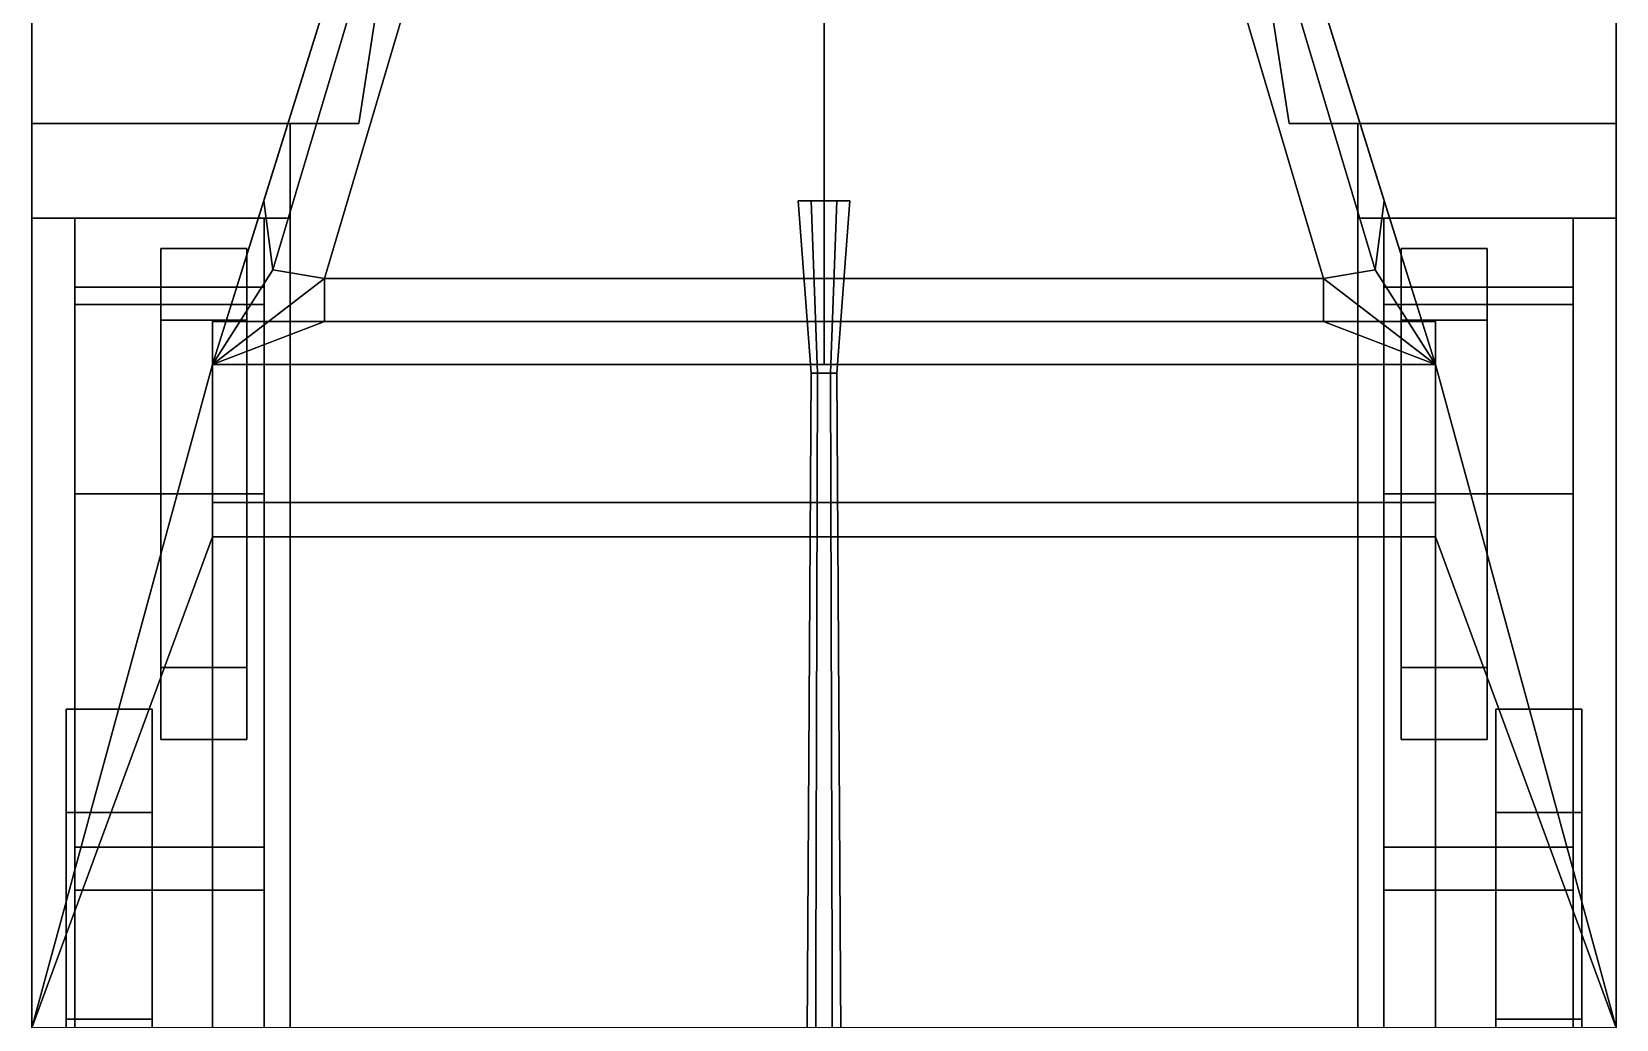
# Model space of a CAD drawing. Header units: millimetres. Extents: x -1.01 to 3, y -2.83 to 5.48.
# Drawn here: x -0.92 to 0.92, y 0.05 to 1.197 of the extents above; entities that cross this region are included whole.
import ezdxf

# ---------------------------------------------------------------- set-up
doc = ezdxf.new("R2010")
doc.units = ezdxf.units.MM
for name, color, linetype in [('gun', 1, 'Continuous'), ('tracks', 6, 'Continuous'), ('wheels', 2, 'Continuous')]:
    doc.layers.add(name, color=color, linetype=linetype)

msp = doc.modelspace()

# ---------------------------------------------------------------- linework, layer by layer
for points in [[(-0.31, 2.09, 0.79), (-0.31, 2.09, 0.27), (-0.71, 0.81, 0.27), (-0.71, 0.81, 0.79)], [(-0.71, 0.81, 0.27), (-0.31, 2.09, 0.27), (0.31, 2.09, 0.27), (0.71, 0.81, 0.27)], [(-0.29, 2.09, 0.97), (-0.31, 2.09, 0.79), (-0.6506, 1, 0.79), (-0.64, 0.92, 1.04)], [(-0.23, 2.09, 1), (-0.29, 2.09, 0.97), (-0.64, 0.92, 1.04), (-0.58, 0.91, 1.08)], [(0, 0.91, 1.09), (0, 2.09, 1.01), (-0.23, 2.09, 1), (-0.58, 0.91, 1.08)], [(0.58, 0.91, 1.08), (0.23, 2.09, 1), (0, 2.09, 1.01), (0, 0.91, 1.09)], [(0.64, 0.92, 1.04), (0.29, 2.09, 0.97), (0.23, 2.09, 1), (0.58, 0.91, 1.08)], [(0.6506, 1, 0.79), (0.31, 2.09, 0.79), (0.29, 2.09, 0.97), (0.64, 0.92, 1.04)], [(0.71, 0.81, 0.27), (0.31, 2.09, 0.27), (0.31, 2.09, 0.79), (0.71, 0.81, 0.79)], [(-0.92, 1.35, 0.43), (-0.92, 1.35, 0.38), (-0.92, 1.08, 0.38), (-0.92, 1.08, 0.43)], [(-0.92, 1.08, 0.43), (-0.92, 1.08, 0.38), (-0.92, 1.35, 0.38), (-0.92, 1.35, 0.43)], [(0.92, 1.08, 0.43), (0.92, 1.08, 0.38), (0.92, 1.35, 0.38), (0.92, 1.35, 0.43)], [(0.92, 1.35, 0.43), (0.92, 1.35, 0.38), (0.92, 1.08, 0.38), (0.92, 1.08, 0.43)], [(-0.52, 1.22, 0.43), (-0.92, 1.22, 0.43), (-0.92, 1.09, 0.43), (-0.54, 1.09, 0.43)], [(-0.54, 1.09, 0.43), (-0.92, 1.09, 0.43), (-0.92, 1.22, 0.43), (-0.52, 1.22, 0.43)], [(0.52, 1.22, 0.43), (0.92, 1.22, 0.43), (0.92, 1.09, 0.43), (0.54, 1.09, 0.43)], [(0.54, 1.09, 0.43), (0.92, 1.09, 0.43), (0.92, 1.22, 0.43), (0.52, 1.22, 0.43)], [(-0.62, 0.98, 0.79), (-0.92, 0.98, 0.79), (-0.92, 1.09, 0.43), (-0.62, 1.09, 0.43)], [(-0.62, 1.09, 0.43), (-0.92, 1.09, 0.43), (-0.92, 0.98, 0.79), (-0.62, 0.98, 0.79)], [(-0.92, 0.92, 0.72), (-0.92, 1, 0.43), (-0.92, 1.09, 0.43), (-0.92, 0.98, 0.79)], [(-0.92, 0.98, 0.79), (-0.92, 1.09, 0.43), (-0.92, 1, 0.43), (-0.92, 0.92, 0.72)], [(0.62, 0.98, 0.79), (0.92, 0.98, 0.79), (0.92, 1.09, 0.43), (0.62, 1.09, 0.43)], [(0.62, 1.09, 0.43), (0.92, 1.09, 0.43), (0.92, 0.98, 0.79), (0.62, 0.98, 0.79)], [(0.92, 0.98, 0.79), (0.92, 1.09, 0.43), (0.92, 1, 0.43), (0.92, 0.92, 0.72)], [(0.92, 0.92, 0.72), (0.92, 1, 0.43), (0.92, 1.09, 0.43), (0.92, 0.98, 0.79)], [(-0.64, 0.92, 1.04), (-0.6506, 1, 0.79), (-0.71, 0.81, 0.79), (-0.71, 0.81, 1.04)], [(0.71, 0.81, 0.79), (0.6506, 1, 0.79), (0.64, 0.92, 1.04), (0.71, 0.81, 1.04)], [(-0.62, -0.1, 0.79), (-0.92, -0.1, 0.79), (-0.92, 0.98, 0.79), (-0.62, 0.98, 0.79)], [(-0.62, 0.98, 0.79), (-0.92, 0.98, 0.79), (-0.92, -0.1, 0.79), (-0.62, -0.1, 0.79)], [(-0.92, 0.98, 0.79), (-0.92, 0.92, 0.72), (-0.92, -0.1, 0.72), (-0.92, -0.1, 0.79)], [(-0.92, -0.1, 0.79), (-0.92, -0.1, 0.72), (-0.92, 0.92, 0.72), (-0.92, 0.98, 0.79)], [(0.62, 0.98, 0.79), (0.92, 0.98, 0.79), (0.92, -0.1, 0.79), (0.62, -0.1, 0.79)], [(0.62, -0.1, 0.79), (0.92, -0.1, 0.79), (0.92, 0.98, 0.79), (0.62, 0.98, 0.79)], [(0.92, -0.1, 0.79), (0.92, -0.1, 0.72), (0.92, 0.92, 0.72), (0.92, 0.98, 0.79)], [(0.92, 0.98, 0.79), (0.92, 0.92, 0.72), (0.92, -0.1, 0.72), (0.92, -0.1, 0.79)], [(-0.58, 0.91, 1.08), (-0.64, 0.92, 1.04), (-0.71, 0.81, 1.04), (-0.71, 0.81, 1.08)], [(-0.58, 0.86, 1.18), (-0.58, 0.91, 1.08), (-0.71, 0.81, 1.08), (-0.71, 0.81, 1.18)], [(0, 0.86, 1.18), (0, 0.91, 1.09), (-0.58, 0.91, 1.08), (-0.58, 0.86, 1.18)], [(0.58, 0.86, 1.18), (0.58, 0.91, 1.08), (0, 0.91, 1.09), (0, 0.86, 1.18)], [(0.71, 0.81, 1.04), (0.64, 0.92, 1.04), (0.58, 0.91, 1.08), (0.71, 0.81, 1.08)], [(0.71, 0.81, 1.08), (0.58, 0.91, 1.08), (0.58, 0.86, 1.18), (0.71, 0.81, 1.18)], [(0, 0.81, 1.18), (0, 0.86, 1.18), (-0.58, 0.86, 1.18), (-0.71, 0.81, 1.18)], [(-0.71, 0.65, 1.52), (-0.71, 0.86, 1.18), (-0.71, 0.81, 1.18), (-0.71, 0.61, 1.52)], [(0.71, 0.65, 1.52), (0.71, 0.86, 1.18), (-0.71, 0.86, 1.18), (-0.71, 0.65, 1.52)], [(-0.71, 0.81, 1.18), (-0.71, 0.86, 1.18), (0.71, 0.86, 1.18), (0.71, 0.81, 1.18)], [(0.71, 0.81, 1.18), (0.58, 0.86, 1.18), (0, 0.86, 1.18), (0, 0.81, 1.18)], [(0.71, 0.81, 1.18), (0.71, 0.86, 1.18), (0.71, 0.65, 1.52), (0.71, 0.61, 1.52)], [(-0.71, 0.81, 1.18), (-0.71, 0.81, 0.79), (-0.92, 0.04, 0.79), (-0.92, 0.04, 1.18)], [(-0.92, 0.04, 0.79), (-0.71, 0.81, 0.79), (0.71, 0.81, 0.79), (0.92, 0.04, 0.79)], [(-0.71, 0.61, 1.52), (-0.71, 0.81, 1.18), (-0.92, 0.04, 1.18), (-0.92, 0.04, 1.52)], [(-0.71, 0.81, 0.79), (-0.71, 0.81, 0.27), (-0.71, -1.88, 0.27), (-0.71, -1.88, 0.79)], [(-0.71, -1.88, 0.27), (-0.71, 0.81, 0.27), (0.71, 0.81, 0.27), (0.71, -1.88, 0.27)], [(0.71, -1.88, 0.27), (0.71, 0.81, 0.27), (0.71, 0.81, 0.79), (0.71, -1.88, 0.79)], [(0.92, 0.04, 0.79), (0.71, 0.81, 0.79), (0.71, 0.81, 1.18), (0.92, 0.04, 1.18)], [(0.92, 0.04, 1.18), (0.71, 0.81, 1.18), (0.71, 0.61, 1.52), (0.92, 0.04, 1.52)], [(0.71, 0.61, 1.52), (0.71, 0.65, 1.52), (-0.71, 0.65, 1.52), (-0.71, 0.61, 1.52)], [(0.92, 0.04, 1.52), (0.71, 0.61, 1.52), (-0.71, 0.61, 1.52), (-0.92, 0.04, 1.52)]]:
    msp.add_3dface(points)
at = {"layer": 'gun'}
for points in [[(-0.015, 0.8, 1.55), (-0.0075, 0.8, 1.563), (-0.015, 1, 1.576), (-0.03, 1, 1.55)], [(-0.0075, 0.8, 1.537), (-0.015, 0.8, 1.55), (-0.03, 1, 1.55), (-0.015, 1, 1.524)], [(-0.015, 1, 1.576), (0.015, 1, 1.576), (0.03, 1, 1.55), (-0.03, 1, 1.55)], [(-0.03, 1, 1.55), (0.03, 1, 1.55), (0.015, 1, 1.524), (-0.015, 1, 1.524)], [(-0.0075, 0.8, 1.563), (0.0075, 0.8, 1.563), (0.015, 1, 1.576), (-0.015, 1, 1.576)], [(0.0075, 0.8, 1.537), (-0.0075, 0.8, 1.537), (-0.015, 1, 1.524), (0.015, 1, 1.524)], [(0.0075, 0.8, 1.563), (0.015, 0.8, 1.55), (0.03, 1, 1.55), (0.015, 1, 1.576)], [(0.015, 0.8, 1.55), (0.0075, 0.8, 1.537), (0.015, 1, 1.524), (0.03, 1, 1.55)], [(-0.02, -0.03, 1.55), (-0.01, -0.03, 1.5673), (-0.0075, 0.8, 1.563), (-0.015, 0.8, 1.55)], [(-0.01, -0.03, 1.5327), (-0.02, -0.03, 1.55), (-0.015, 0.8, 1.55), (-0.0075, 0.8, 1.537)], [(-0.01, -0.03, 1.5673), (0.01, -0.03, 1.5673), (0.0075, 0.8, 1.563), (-0.0075, 0.8, 1.563)], [(0.01, -0.03, 1.5327), (-0.01, -0.03, 1.5327), (-0.0075, 0.8, 1.537), (0.0075, 0.8, 1.537)], [(0.01, -0.03, 1.5673), (0.02, -0.03, 1.55), (0.015, 0.8, 1.55), (0.0075, 0.8, 1.563)], [(0.02, -0.03, 1.55), (0.01, -0.03, 1.5327), (0.0075, 0.8, 1.537), (0.015, 0.8, 1.55)]]:
    msp.add_3dface(points, dxfattribs=at)
at = {"layer": 'tracks'}
for points in [[(-0.87, 0.98, 0.38), (-0.87, 0.88, 0.6), (-0.65, 0.88, 0.6), (-0.65, 0.98, 0.38)], [(-0.87, 0.9, 0.16), (-0.87, 0.98, 0.38), (-0.65, 0.98, 0.38), (-0.65, 0.9, 0.16)], [(-0.65, 0.98, 0.38), (-0.65, 0.88, 0.6), (-0.87, 0.88, 0.6), (-0.87, 0.98, 0.38)], [(-0.65, 0.9, 0.16), (-0.65, 0.98, 0.38), (-0.87, 0.98, 0.38), (-0.87, 0.9, 0.16)], [(0.65, 0.98, 0.38), (0.65, 0.88, 0.6), (0.87, 0.88, 0.6), (0.87, 0.98, 0.38)], [(0.65, 0.9, 0.16), (0.65, 0.98, 0.38), (0.87, 0.98, 0.38), (0.87, 0.9, 0.16)], [(0.87, 0.98, 0.38), (0.87, 0.88, 0.6), (0.65, 0.88, 0.6), (0.65, 0.98, 0.38)], [(0.87, 0.9, 0.16), (0.87, 0.98, 0.38), (0.65, 0.98, 0.38), (0.65, 0.9, 0.16)], [(-0.87, 0.66, 0.06), (-0.87, 0.9, 0.16), (-0.65, 0.9, 0.16), (-0.65, 0.66, 0.06)], [(-0.65, 0.66, 0.06), (-0.65, 0.9, 0.16), (-0.87, 0.9, 0.16), (-0.87, 0.66, 0.06)], [(0.65, 0.66, 0.06), (0.65, 0.9, 0.16), (0.87, 0.9, 0.16), (0.87, 0.66, 0.06)], [(0.87, 0.66, 0.06), (0.87, 0.9, 0.16), (0.65, 0.9, 0.16), (0.65, 0.66, 0.06)], [(-0.87, 0.88, 0.6), (-0.87, 0.66, 0.67), (-0.65, 0.66, 0.67), (-0.65, 0.88, 0.6)], [(-0.65, 0.88, 0.6), (-0.65, 0.66, 0.67), (-0.87, 0.66, 0.67), (-0.87, 0.88, 0.6)], [(0.65, 0.88, 0.6), (0.65, 0.66, 0.67), (0.87, 0.66, 0.67), (0.87, 0.88, 0.6)], [(0.87, 0.88, 0.6), (0.87, 0.66, 0.67), (0.65, 0.66, 0.67), (0.65, 0.88, 0.6)], [(-0.87, 0.66, 0.67), (-0.87, 0.2, 0.59), (-0.65, 0.2, 0.59), (-0.65, 0.66, 0.67)], [(-0.87, 0.25), (-0.87, 0.66, 0.06), (-0.65, 0.66, 0.06), (-0.65, 0.25)], [(-0.65, 0.25), (-0.65, 0.66, 0.06), (-0.87, 0.66, 0.06), (-0.87, 0.25)], [(-0.65, 0.66, 0.67), (-0.65, 0.2, 0.59), (-0.87, 0.2, 0.59), (-0.87, 0.66, 0.67)], [(0.65, 0.25), (0.65, 0.66, 0.06), (0.87, 0.66, 0.06), (0.87, 0.25)], [(0.65, 0.66, 0.67), (0.65, 0.2, 0.59), (0.87, 0.2, 0.59), (0.87, 0.66, 0.67)], [(0.87, 0.25), (0.87, 0.66, 0.06), (0.65, 0.66, 0.06), (0.65, 0.25)], [(0.87, 0.66, 0.67), (0.87, 0.2, 0.59), (0.65, 0.2, 0.59), (0.65, 0.66, 0.67)], [(-0.87, -1.37), (-0.87, 0.25), (-0.65, 0.25), (-0.65, -1.37)], [(-0.65, -1.37), (-0.65, 0.25), (-0.87, 0.25), (-0.87, -1.37)], [(0.65, -1.37), (0.65, 0.25), (0.87, 0.25), (0.87, -1.37)], [(0.87, -1.37), (0.87, 0.25), (0.65, 0.25), (0.65, -1.37)], [(-0.87, 0.2, 0.59), (-0.87, -0.37, 0.55), (-0.65, -0.37, 0.55), (-0.65, 0.2, 0.59)], [(-0.65, 0.2, 0.59), (-0.65, -0.37, 0.55), (-0.87, -0.37, 0.55), (-0.87, 0.2, 0.59)], [(0.65, 0.2, 0.59), (0.65, -0.37, 0.55), (0.87, -0.37, 0.55), (0.87, 0.2, 0.59)], [(0.87, 0.2, 0.59), (0.87, -0.37, 0.55), (0.65, -0.37, 0.55), (0.65, 0.2, 0.59)]]:
    msp.add_3dface(points, dxfattribs=at)
at = {"layer": 'wheels'}
for points in [[(-0.77, 0.945, 0.375), (-0.77, 0.8615, 0.5765), (-0.67, 0.8615, 0.5765), (-0.67, 0.945, 0.375)], [(-0.77, 0.945, 0.375), (-0.77, 0.4585, 0.5765), (-0.77, 0.66, 0.66), (-0.77, 0.8615, 0.5765)], [(-0.77, 0.8615, 0.1735), (-0.77, 0.375, 0.375), (-0.77, 0.4585, 0.5765), (-0.77, 0.945, 0.375)], [(-0.77, 0.8615, 0.1735), (-0.77, 0.945, 0.375), (-0.67, 0.945, 0.375), (-0.67, 0.8615, 0.1735)], [(-0.67, 0.8615, 0.5765), (-0.67, 0.66, 0.66), (-0.67, 0.4585, 0.5765), (-0.67, 0.945, 0.375)], [(-0.67, 0.945, 0.375), (-0.67, 0.4585, 0.5765), (-0.67, 0.375, 0.375), (-0.67, 0.8615, 0.1735)], [(0.67, 0.945, 0.375), (0.67, 0.8615, 0.5765), (0.77, 0.8615, 0.5765), (0.77, 0.945, 0.375)], [(0.67, 0.8615, 0.1735), (0.67, 0.945, 0.375), (0.77, 0.945, 0.375), (0.77, 0.8615, 0.1735)], [(0.67, 0.945, 0.375), (0.67, 0.4585, 0.5765), (0.67, 0.66, 0.66), (0.67, 0.8615, 0.5765)], [(0.67, 0.8615, 0.1735), (0.67, 0.375, 0.375), (0.67, 0.4585, 0.5765), (0.67, 0.945, 0.375)], [(0.77, 0.8615, 0.5765), (0.77, 0.66, 0.66), (0.77, 0.4585, 0.5765), (0.77, 0.945, 0.375)], [(0.77, 0.945, 0.375), (0.77, 0.4585, 0.5765), (0.77, 0.375, 0.375), (0.77, 0.8615, 0.1735)], [(-0.77, 0.66, 0.09), (-0.77, 0.4585, 0.1735), (-0.77, 0.375, 0.375), (-0.77, 0.8615, 0.1735)], [(-0.77, 0.66, 0.09), (-0.77, 0.8615, 0.1735), (-0.67, 0.8615, 0.1735), (-0.67, 0.66, 0.09)], [(-0.77, 0.8615, 0.5765), (-0.77, 0.66, 0.66), (-0.67, 0.66, 0.66), (-0.67, 0.8615, 0.5765)], [(-0.67, 0.8615, 0.1735), (-0.67, 0.375, 0.375), (-0.67, 0.4585, 0.1735), (-0.67, 0.66, 0.09)], [(0.67, 0.8615, 0.5765), (0.67, 0.66, 0.66), (0.77, 0.66, 0.66), (0.77, 0.8615, 0.5765)], [(0.67, 0.66, 0.09), (0.67, 0.8615, 0.1735), (0.77, 0.8615, 0.1735), (0.77, 0.66, 0.09)], [(0.67, 0.66, 0.09), (0.67, 0.4585, 0.1735), (0.67, 0.375, 0.375), (0.67, 0.8615, 0.1735)], [(0.77, 0.8615, 0.1735), (0.77, 0.375, 0.375), (0.77, 0.4585, 0.1735), (0.77, 0.66, 0.09)], [(-0.77, 0.4585, 0.1735), (-0.77, 0.66, 0.09), (-0.67, 0.66, 0.09), (-0.67, 0.4585, 0.1735)], [(-0.77, 0.66, 0.66), (-0.77, 0.4585, 0.5765), (-0.67, 0.4585, 0.5765), (-0.67, 0.66, 0.66)], [(0.67, 0.66, 0.66), (0.67, 0.4585, 0.5765), (0.77, 0.4585, 0.5765), (0.77, 0.66, 0.66)], [(0.67, 0.4585, 0.1735), (0.67, 0.66, 0.09), (0.77, 0.66, 0.09), (0.77, 0.4585, 0.1735)], [(-0.77, 0.4585, 0.5765), (-0.77, 0.375, 0.375), (-0.67, 0.375, 0.375), (-0.67, 0.4585, 0.5765)], [(-0.77, 0.375, 0.375), (-0.77, 0.4585, 0.1735), (-0.67, 0.4585, 0.1735), (-0.67, 0.375, 0.375)], [(0.67, 0.4585, 0.5765), (0.67, 0.375, 0.375), (0.77, 0.375, 0.375), (0.77, 0.4585, 0.5765)], [(0.67, 0.375, 0.375), (0.67, 0.4585, 0.1735), (0.77, 0.4585, 0.1735), (0.77, 0.375, 0.375)], [(-0.88, 0.41, 0.25), (-0.88, -0.07, 0.25), (-0.88, 0.05, 0.4578), (-0.88, 0.29, 0.4578)], [(-0.88, 0.41, 0.25), (-0.88, 0.29, 0.4578), (-0.78, 0.29, 0.4578), (-0.78, 0.41, 0.25)], [(-0.88, 0.29, 0.0422), (-0.88, 0.05, 0.0422), (-0.88, -0.07, 0.25), (-0.88, 0.41, 0.25)], [(-0.88, 0.29, 0.0422), (-0.88, 0.41, 0.25), (-0.78, 0.41, 0.25), (-0.78, 0.29, 0.0422)], [(-0.78, 0.29, 0.4578), (-0.78, 0.05, 0.4578), (-0.78, -0.07, 0.25), (-0.78, 0.41, 0.25)], [(-0.78, 0.41, 0.25), (-0.78, -0.07, 0.25), (-0.78, 0.05, 0.0422), (-0.78, 0.29, 0.0422)], [(0.78, 0.41, 0.25), (0.78, 0.29, 0.4578), (0.88, 0.29, 0.4578), (0.88, 0.41, 0.25)], [(0.78, 0.29, 0.0422), (0.78, 0.41, 0.25), (0.88, 0.41, 0.25), (0.88, 0.29, 0.0422)], [(0.78, 0.41, 0.25), (0.78, -0.07, 0.25), (0.78, 0.05, 0.4578), (0.78, 0.29, 0.4578)], [(0.78, 0.29, 0.0422), (0.78, 0.05, 0.0422), (0.78, -0.07, 0.25), (0.78, 0.41, 0.25)], [(0.88, 0.29, 0.4578), (0.88, 0.05, 0.4578), (0.88, -0.07, 0.25), (0.88, 0.41, 0.25)], [(0.88, 0.41, 0.25), (0.88, -0.07, 0.25), (0.88, 0.05, 0.0422), (0.88, 0.29, 0.0422)], [(-0.88, 0.05, 0.0422), (-0.88, 0.29, 0.0422), (-0.78, 0.29, 0.0422), (-0.78, 0.05, 0.0422)], [(-0.88, 0.29, 0.4578), (-0.88, 0.05, 0.4578), (-0.78, 0.05, 0.4578), (-0.78, 0.29, 0.4578)], [(0.78, 0.29, 0.4578), (0.78, 0.05, 0.4578), (0.88, 0.05, 0.4578), (0.88, 0.29, 0.4578)], [(0.78, 0.05, 0.0422), (0.78, 0.29, 0.0422), (0.88, 0.29, 0.0422), (0.88, 0.05, 0.0422)], [(-0.88, 0.05, 0.4578), (-0.88, -0.07, 0.25), (-0.78, -0.07, 0.25), (-0.78, 0.05, 0.4578)], [(-0.88, -0.07, 0.25), (-0.88, 0.05, 0.0422), (-0.78, 0.05, 0.0422), (-0.78, -0.07, 0.25)], [(0.78, 0.05, 0.4578), (0.78, -0.07, 0.25), (0.88, -0.07, 0.25), (0.88, 0.05, 0.4578)], [(0.78, -0.07, 0.25), (0.78, 0.05, 0.0422), (0.88, 0.05, 0.0422), (0.88, -0.07, 0.25)]]:
    msp.add_3dface(points, dxfattribs=at)

doc.saveas('drawing.dxf')
